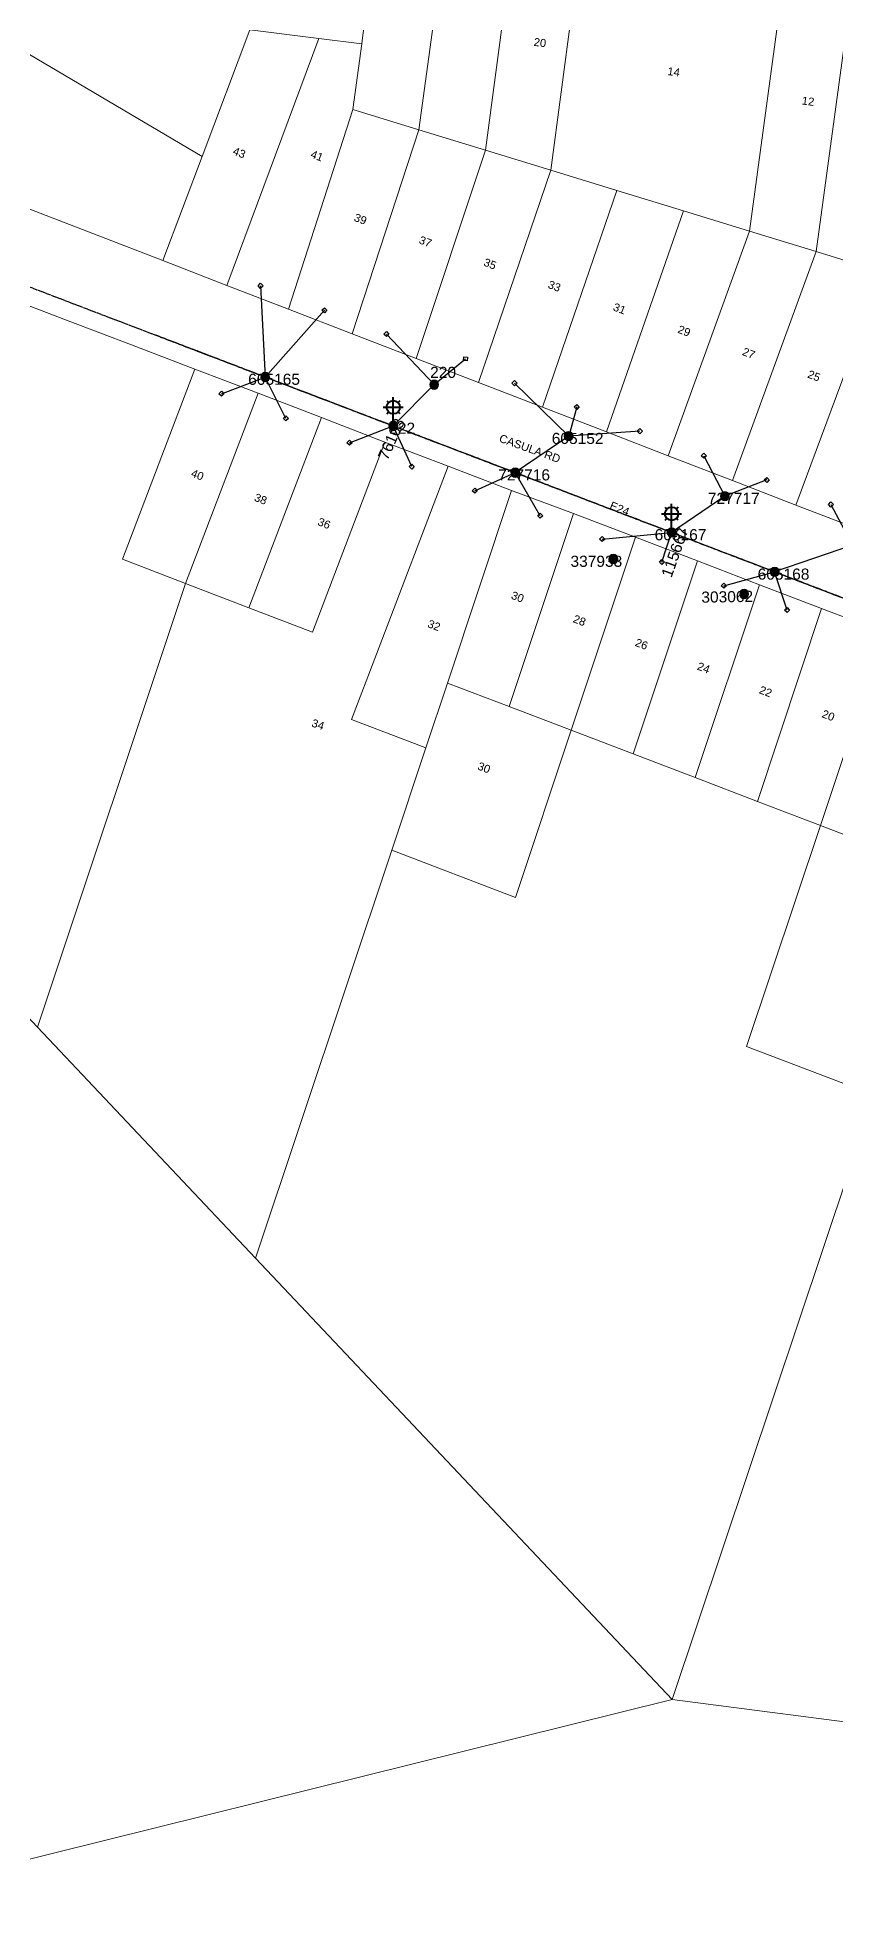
# Model space of a CAD drawing. Header units: metres. Extents: x 305150 to 308746, y 6239745 to 6243198.
# Drawn here: x 306531.6 to 306711.1, y 6241105.7 to 6241528.5 of the extents above; entities that cross this region are included whole.
import ezdxf
from ezdxf.enums import TextEntityAlignment as Align

# ---------------------------------------------------------------- set-up
doc = ezdxf.new("R2010")
doc.units = ezdxf.units.M
doc.linetypes.add('Cable Exist OH', pattern=[1, 1, 0])
doc.layers.get('0').update_dxf_attribs({"color": 6})
for name, color, linetype, lineweight in [('Cadastre Buildings_SP_EXT', 9, 'Continuous', 5), ('Cadastre Land Parcels_SP_EXT', 9, 'Continuous', 5), ('Cadastre Roads_SP_EXT', 9, 'Continuous', 5)]:
    doc.layers.add(name, color=color, linetype=linetype, lineweight=lineweight)
for name, color, linetype in [('Equip_SP_SL_EXT', 7, 'Continuous'), ('Mains_HV_EXT', 7, 'Continuous'), ('Mains_LV_EXT', 7, 'Continuous'), ('Mains_SL_EXT', 7, 'Continuous'), ('Services_SP_EXT', 7, 'Continuous'), ('SupportsOH_SP_TR_HV_LV_SL_EXT', 7, 'Continuous')]:
    doc.layers.add(name, color=color, linetype=linetype)
doc.layers.get('0').freeze()
doc.styles.add('iecARIAL', font='arial.ttf', dxfattribs={"height": 2})
doc.styles.add('POLE_LABEL', font='arial.ttf')
doc.styles.get("Standard").update_dxf_attribs({"font": 'arial.ttf'})

# ---------------------------------------------------------------- blocks, each defined once
blk = doc.blocks.new('SL_LANTERN_EXT')
at = {"lineweight": 40}
for p, q in [((-1.46, 5.68), (-1.06, 5.28)), ((0, 1.97), (0, 6.47)), ((1.46, 5.68), (1.06, 5.28)), ((-2.25, 4.22), (2.25, 4.22)), ((-1.46, 2.76), (-1.06, 3.16)), ((0, 0), (0, 2.72)), ((1.46, 2.76), (1.06, 3.16))]:
    blk.add_line(p, q, dxfattribs=at)
blk.add_circle((0, 4.22), 1.5, dxfattribs=at)
at = {"style": 'iecARIAL', "flags": 8}
blk.add_attdef('ASSET_NUM', (1.5, 1.5), '', height=2.5, dxfattribs=at)
for tag, p, height, flags in [('OPERATING_VOLTAGE', (0.98, -1.65), 0.2, 9), ('ORIENTATION', (0.98, -1.85), 0.2, 9), ('OWNED_BY', (0.98, -2.05), 0.2, 9), ('STATE', (0.98, -2.25), 0.2, 9), ('CONSTRUCTED_VOLTAGE', (0.98, -0.65), 0.2, 9), ('CONTROL_TYPE', (0.98, -0.85), 0.2, 9), ('LANTERN_PURPOSE', (0.98, -1.05), 0.2, 9), ('LANTERN_TYPE', (0.98, -1.25), 0.2, 9), ('NO_PHASES', (0.98, -1.45), 0.2, 9), ('USAGE', (0.98, -2.45), 0.2, 9), ('CEXIST', (0.98, -2.65), 0.2, 9), ('CNEW', (0.98, -2.85), 0.2, 9), ('CNUMBER', (0.98, -3.05), 0.2, 9), ('CREMOVE', (0.98, -3.25), 0.2, 9), ('CREPLACE', (0.98, -3.45), 0.2, 9), ('LKINGHEIGHT', (0.98, -3.65), 0.2, 9), ('LBRACKET', (0.98, -3.85), 0.2, 9), ('LBRACKETVOCAB', (0.98, -4.05), 0.2, 9), ('LCATEGORY', (0.98, -4.25), 0.2, 9), ('LNUMBER', (2.18, -3.25), 2.5, 8), ('LCHARGE1', (0.98, -4.45), 0.2, 9), ('LCHARGE1PERCENT', (0.98, -4.65), 0.2, 9), ('LCHARGE2', (0.98, -4.85), 0.2, 9), ('LCHARGE2PERCENT', (0.98, -5.05), 0.2, 9), ('LCHARGE3', (0.98, -5.25), 0.2, 9), ('LCHARGE3PERCENT', (0.98, -5.45), 0.2, 9), ('LEXIST', (0.98, -5.65), 0.2, 9), ('LLAMP', (0.98, -5.85), 0.2, 9), ('LLAMPVOCAB', (0.98, -6.05), 0.2, 9), ('LMAST', (0.98, -6.25), 0.2, 9), ('LMASTVOCAB', (0.98, -6.45), 0.2, 9), ('LNEW', (0.98, -6.65), 0.2, 9), ('LANTNUMBER', (0.98, -6.85), 0.2, 9), ('LOUTREACH', (0.98, -7.25), 0.2, 9), ('LOUTREACHVOCAB', (0.98, -7.45), 0.2, 9), ('LRATECODE', (0.98, -7.65), 0.2, 9), ('LREMOVE', (0.98, -7.85), 0.2, 9), ('LREPLACE', (0.98, -8.05), 0.2, 9), ('LTYPE', (0.98, -8.25), 0.2, 9), ('LTYPEVOCAB', (0.98, -8.45), 0.2, 9), ('LEGEND', (0.98, -8.65), 0.2, 9), ('STREETNAME', (0.98, -9.25), 0.2, 9), ('SUBURB', (0.98, -9.45), 0.2, 1), ('LOCATION', (0.98, -8.85), 0.2, 9), ('NOTES', (0.98, -9.05), 0.2, 9)]:
    blk.add_attdef(tag, p, '', height=height, dxfattribs=dict(flags=flags))
blk = doc.blocks.new('CCP_EXT')
blk.add_wipeout([(0, 0.57), (0.57, 0), (0, -0.57), (-0.57, 0)])
blk.add_lwpolyline([(-0.57, 0), (0, 0.57), (0.57, 0), (0, -0.57), (-0.57, 0)])
at = {"flags": 1}
blk.add_attdef('Z', (0, 0), '', height=0.2, dxfattribs=at)
at = {"flags": 9}
for tag, p in [('CCP_TYPE', (0, 0)), ('CONSTRUCTED_VOLTAGE', (0, -0.2)), ('OPERATING_VOLTAGE', (0, -0.6)), ('ORIENTATION', (0, -0.8)), ('OWNED_BY', (0, -1)), ('STATE', (0, -1.8)), ('NO_PHASES', (0, -0.4)), ('USAGE', (0, -1.2)), ('LEGEND', (0, -1.4)), ('LIFE_SUPPORT', (0, -1.6)), ('NOTES', (0, -2))]:
    blk.add_attdef(tag, text='', height=0.2, dxfattribs=at).set_placement(p, align=Align.MIDDLE_LEFT)
blk = doc.blocks.new('POLE_EXT')
blk.add_hatch(color=256).paths.add_polyline_path([(-1, 0, 1), (1, 0, 1)])
blk.add_lwpolyline([(-1, 0, 1), (1, 0, 1)], format="xyb", close=True)
for tag, height, flags, p in [('pNumber', 2.5, 8, (-17.84, 2.07)), ('OWNED_BY', 0.2, 9, (1.35, -0.4)), ('SPECIAL_USE', 0.2, 9, (1.35, -0.8)), ('STATE', 0.2, 9, (1.35, -1)), ('cLV', 0.2, 9, (1.35, -1.4)), ('hDepth', 0.2, 9, (1.35, -1.6)), ('hDia', 0.2, 9, (1.35, -1.8)), ('cHV', 0.2, 9, (1.35, -2)), ('cLinedev', 0.2, 9, (1.35, -3.4)), ('pExisting', 0.2, 9, (1.35, -3.8)), ('PARENT', 0.2, 9, (1.35, -0.6)), ('USAGE', 0.2, 9, (1.35, -1.2)), ('LBRACKET', 0.2, 9, (1.35, -2.2)), ('LExisting', 0.2, 9, (1.35, -2.4)), ('LANTNUMBER', 0.2, 9, (1.35, -2.6)), ('LOther', 0.2, 9, (1.35, -2.8)), ('LRemove', 0.2, 9, (1.35, -3)), ('LEGEND', 0.2, 9, (1.35, -3.2)), ('LOCATION', 0.2, 9, (1.35, -3.6)), ('PFNUMBER', 0.2, 9, (1.35, -4)), ('NEWPFNUMBER', 0.2, 9, (1.35, -4.2)), ('pFooting', 0.2, 9, (1.35, -4.4)), ('pNew', 0.2, 9, (1.35, -4.6)), ('pRelocate', 0.2, 9, (1.35, -5)), ('pRemove', 0.2, 9, (1.35, -5.2)), ('pReplace', 0.2, 9, (1.35, -5.4)), ('pStay', 0.2, 9, (1.35, -5.6)), ('pType', 0.2, 9, (1.35, -5.8)), ('cspan', 0.2, 9, (1.35, -6)), ('STREETNAME', 0.2, 9, (1.35, -6.2)), ('SUBURB', 0.2, 9, (1.35, -6.4)), ('OPERATED_BY', 0.2, 9, (1.36, -7.01)), ('NOTES', 0.2, 9, (1.35, -6.6)), ('MAINTAINED_BY', 0.2, 9, (1.36, -6.81))]:
    blk.add_attdef(tag, text='', height=height, dxfattribs=dict(flags=flags)).set_placement(p, align=Align.MIDDLE_LEFT)
at = {"style": 'POLE_LABEL'}
for tag, height, flags, p in [('STRUCTURE_PLANT_NUMBER', 0.2, 9, (1.35, 0.03)), ('ASSET_NUM', 2.5, 8, (2, 2)), ('STREET_CODE', 0.2, 9, (1.35, -0.2))]:
    blk.add_attdef(tag, text='', height=height, dxfattribs=dict(at, flags=flags)).set_placement(p, align=Align.MIDDLE_LEFT)
at = {"flags": 1}
blk.add_attdef('Z', (1.35, -7.33), '', height=0.2, dxfattribs=at)

msp = doc.modelspace()

# ---------------------------------------------------------------- linework, layer by layer
at = {"layer": 'Cadastre Buildings_SP_EXT', "linetype": 'Continuous'}
msp.add_lwpolyline([(306639.02, 6241553.41), (306623.92, 6241555.41), (306617.41, 6241507.77), (306632.38, 6241503.18), (306639.02, 6241553.41)], close=True, dxfattribs=at)
at = {"layer": 'Cadastre Land Parcels_SP_EXT', "linetype": 'Continuous'}
for points in [[(306608.6, 6241557.45), (306559.24, 6241564), (306548.82, 6241559.94), (306523.11, 6241528.63), (306568.65, 6241501.76), (306579.33, 6241530.27), (306594.84, 6241528.33), (306604.54, 6241527.1), (306604.72, 6241528.44), (306608.6, 6241557.45)], [(306623.92, 6241555.41), (306608.6, 6241557.45), (306604.72, 6241528.44), (306604.54, 6241527.1), (306602.56, 6241512.32), (306617.41, 6241507.77), (306623.92, 6241555.41)], [(306654.09, 6241551.41), (306639.02, 6241553.41), (306632.38, 6241503.18), (306647.06, 6241498.68), (306654.09, 6241551.41)], [(306699.98, 6241545.32), (306684.76, 6241547.34), (306669.35, 6241549.38), (306654.09, 6241551.41), (306647.06, 6241498.68), (306661.9, 6241494.13), (306676.94, 6241489.52), (306691.76, 6241484.97), (306699.98, 6241545.32)], [(306715.35, 6241543.27), (306699.98, 6241545.32), (306691.76, 6241484.97), (306706.79, 6241480.37), (306715.35, 6241543.27)], [(306731.02, 6241541.2), (306715.35, 6241543.27), (306706.79, 6241480.37), (306721.73, 6241475.78), (306721.85, 6241476.59), (306731.02, 6241541.2)], [(306594.84, 6241528.33), (306579.33, 6241530.27), (306568.65, 6241501.76), (306559.76, 6241478.34), (306574.18, 6241472.77), (306594.84, 6241528.33)], [(306604.54, 6241527.1), (306594.84, 6241528.33), (306574.18, 6241472.77), (306588.08, 6241467.41), (306602.56, 6241512.32), (306604.54, 6241527.1)], [(306617.41, 6241507.77), (306602.56, 6241512.32), (306588.08, 6241467.41), (306602.38, 6241461.89), (306617.41, 6241507.77)], [(306632.38, 6241503.18), (306617.41, 6241507.77), (306602.38, 6241461.89), (306616.8, 6241456.33), (306632.38, 6241503.18)], [(306647.06, 6241498.68), (306632.38, 6241503.18), (306616.8, 6241456.33), (306630.83, 6241450.91), (306647.06, 6241498.68)], [(306661.9, 6241494.13), (306647.06, 6241498.68), (306630.83, 6241450.91), (306645.24, 6241445.36), (306661.9, 6241494.13)], [(306676.94, 6241489.52), (306661.9, 6241494.13), (306645.24, 6241445.36), (306659.59, 6241439.82), (306676.94, 6241489.52)], [(306691.76, 6241484.97), (306676.94, 6241489.52), (306659.59, 6241439.82), (306673.5, 6241434.45), (306691.76, 6241484.97)], [(306706.79, 6241480.37), (306691.76, 6241484.97), (306673.5, 6241434.45), (306687.93, 6241428.89), (306706.79, 6241480.37)], [(306721.73, 6241475.78), (306706.79, 6241480.37), (306687.93, 6241428.89), (306702.23, 6241423.37), (306721.73, 6241475.78)], [(306735.42, 6241471.59), (306721.73, 6241475.78), (306702.23, 6241423.37), (306716.73, 6241417.78), (306735.42, 6241471.59)], [(306581.21, 6241448.51), (306566.97, 6241453.94), (306550.67, 6241411.21), (306564.89, 6241405.71), (306581.21, 6241448.51)], [(306595.46, 6241443.07), (306581.21, 6241448.51), (306564.89, 6241405.71), (306579.13, 6241400.27), (306595.46, 6241443.07)], [(306609.76, 6241437.52), (306595.46, 6241443.07), (306579.13, 6241400.27), (306593.46, 6241394.81), (306609.76, 6241437.52)], [(306531.61, 6241305.91), (306580.63, 6241254.01), (306611.27, 6241345.75), (306618.96, 6241368.77), (306602.26, 6241375.14), (306607.87, 6241389.82), (306624, 6241432.09), (306609.76, 6241437.52), (306593.46, 6241394.81), (306579.13, 6241400.27), (306564.89, 6241405.71), (306531.61, 6241305.91)], [(306623.83, 6241383.34), (306638.23, 6241426.66), (306624, 6241432.09), (306607.87, 6241389.82), (306602.26, 6241375.14), (306618.96, 6241368.77), (306623.83, 6241383.34)], [(306652.15, 6241421.45), (306638.23, 6241426.66), (306623.83, 6241383.34), (306637.72, 6241378.04), (306652.15, 6241421.45)], [(306666.11, 6241416.12), (306652.15, 6241421.45), (306637.72, 6241378.04), (306651.68, 6241372.72), (306666.11, 6241416.12)], [(306580.63, 6241254.01), (306531.61, 6241305.91), (306425.17, 6241418.61), (306375.58, 6241364.22), (306409.53, 6241313.2), (306419.88, 6241247.97), (306431.75, 6241213.83), (306442.46, 6241183.03), (306457.68, 6241139.25), (306470.86, 6241113.46), (306476.79, 6241105.72), (306674.41, 6241154.72), (306580.63, 6241254.01)], [(306680.07, 6241410.79), (306666.11, 6241416.12), (306651.68, 6241372.72), (306665.64, 6241367.39), (306680.07, 6241410.79)], [(306694.03, 6241405.46), (306680.07, 6241410.79), (306665.64, 6241367.39), (306679.59, 6241362.06), (306694.03, 6241405.46)], [(306707.99, 6241400.13), (306694.03, 6241405.46), (306679.59, 6241362.06), (306693.55, 6241356.73), (306707.99, 6241400.13)], [(306722.23, 6241394.69), (306707.99, 6241400.13), (306693.55, 6241356.73), (306707.79, 6241351.29), (306722.23, 6241394.69)], [(306736.48, 6241389.26), (306722.23, 6241394.69), (306707.79, 6241351.29), (306722.04, 6241345.86), (306736.48, 6241389.26)], [(306637.72, 6241378.04), (306623.83, 6241383.34), (306618.96, 6241368.77), (306611.27, 6241345.75), (306639.14, 6241335.11), (306651.68, 6241372.72), (306637.72, 6241378.04)], [(306665.64, 6241367.39), (306651.68, 6241372.72), (306639.14, 6241335.11), (306611.27, 6241345.75), (306580.63, 6241254.01), (306674.41, 6241154.72), (306719.88, 6241290.62), (306691.14, 6241301.57), (306707.79, 6241351.29), (306693.55, 6241356.73), (306679.59, 6241362.06), (306665.64, 6241367.39)], [(306722.04, 6241345.86), (306707.79, 6241351.29), (306691.14, 6241301.57), (306719.88, 6241290.62), (306721.24, 6241294.67), (306736.48, 6241340.34), (306722.04, 6241345.86)]]:
    msp.add_lwpolyline(points, close=True, dxfattribs=at)
msp.add_lwpolyline([(306719.88, 6241290.62), (306674.41, 6241154.72), (306878.12, 6241128.36)], dxfattribs=at)
at = {"layer": 'Mains_LV_EXT', "linetype": 'Cable Exist OH'}
msp.add_lwpolyline([(306582.81, 6241452.16), (306557.89, 6241461.69)], dxfattribs=at)
at = {"layer": 'Services_SP_EXT'}
for points in [[(306611.63, 6241441.15), (306620.83, 6241450.46)], [(306651.11, 6241438.86), (306639.07, 6241430.66)], [(306686.23, 6241425.38), (306674.26, 6241417.2)], [(306714.98, 6241414.32), (306697.44, 6241408.34)]]:
    msp.add_lwpolyline(points, dxfattribs=at)

# ---------------------------------------------------------------- block references
at = {"layer": 'Equip_SP_SL_EXT'}
ref = msp.add_blockref('SL_LANTERN_EXT', (306611.63, 6241441.15), dxfattribs=at)
ref.add_attrib('ASSET_NUM', '76103', dxfattribs={"layer": '0', "height": 2.5, "rotation": 66.1397, "style": 'iecARIAL'}).set_placement((306613.13, 6241442.65), align=Align.MIDDLE_RIGHT)
ref = msp.add_blockref('SL_LANTERN_EXT', (306674.26, 6241417.2), dxfattribs=at)
ref.add_attrib('ASSET_NUM', '115667', dxfattribs={"layer": '0', "height": 2.5, "rotation": 70.4355, "style": 'iecARIAL'}).set_placement((306675.76, 6241418.7), align=Align.TOP_RIGHT)
at = {"layer": 'SupportsOH_SP_TR_HV_LV_SL_EXT'}
ref = msp.add_blockref('POLE_EXT', (306582.81, 6241452.16), dxfattribs=at)
ref.add_attrib('ASSET_NUM', '605165', dxfattribs={"layer": '0', "height": 2.5, "rotation": 0.026, "style": 'POLE_LABEL'}).set_placement((306584.81, 6241452.91), align=Align.TOP_CENTER)
ref = msp.add_blockref('POLE_EXT', (306611.63, 6241441.15), dxfattribs=at)
ref.add_attrib('ASSET_NUM', '222', dxfattribs={"layer": '0', "height": 2.5, "rotation": 0.0038, "style": 'POLE_LABEL'}).set_placement((306613.63, 6241441.9), align=Align.TOP_CENTER)
ref = msp.add_blockref('POLE_EXT', (306651.11, 6241438.86), dxfattribs=at)
ref.add_attrib('ASSET_NUM', '605152', dxfattribs={"layer": '0', "height": 2.5, "style": 'POLE_LABEL'}).set_placement((306653.11, 6241439.61), align=Align.TOP_CENTER)
ref = msp.add_blockref('POLE_EXT', (306639.07, 6241430.66), dxfattribs=at)
ref.add_attrib('ASSET_NUM', '727716', dxfattribs={"layer": '0', "height": 2.5, "rotation": 359.9985, "style": 'POLE_LABEL'}).set_placement((306641.07, 6241431.41), align=Align.TOP_CENTER)
ref = msp.add_blockref('POLE_EXT', (306674.26, 6241417.2), dxfattribs=at)
ref.add_attrib('ASSET_NUM', '605167', dxfattribs={"layer": '0', "height": 2.5, "rotation": 0.0015, "style": 'POLE_LABEL'}).set_placement((306676.26, 6241417.95), align=Align.TOP_CENTER)
ref = msp.add_blockref('POLE_EXT', (306661.15, 6241411.22), dxfattribs=at)
ref.add_attrib('ASSET_NUM', '337933', dxfattribs={"layer": '0', "height": 2.5, "style": 'POLE_LABEL'}).set_placement((306663.15, 6241411.97), align=Align.TOP_RIGHT)
ref = msp.add_blockref('POLE_EXT', (306697.44, 6241408.34), dxfattribs=at)
ref.add_attrib('ASSET_NUM', '605168', dxfattribs={"layer": '0', "height": 2.5, "style": 'POLE_LABEL'}).set_placement((306699.44, 6241409.09), align=Align.TOP_CENTER)

# ---------------------------------------------------------------- texts
at = {"layer": 'Cadastre Land Parcels_SP_EXT'}
for s, rotation, p in [('20', 352.69, (306643.14, 6241526.67)), ('14', 352.7089, (306673.23, 6241520.09)), ('12', 352.68, (306703.47, 6241513.48)), ('43', 339.1, (306575.35, 6241502.29)), ('41', 339.1, (306592.84, 6241501.59)), ('39', 339.1, (306602.61, 6241487.35)), ('37', 339.1, (306617.24, 6241482.29)), ('35', 339.1, (306631.77, 6241477.28)), ('33', 339.1, (306646.26, 6241472.27)), ('31', 339.1, (306660.92, 6241467.21)), ('29', 339.1, (306675.45, 6241462.19)), ('27', 339.1, (306689.99, 6241457.17)), ('25', 339.1, (306704.67, 6241452.1)), ('40', 339.05, (306565.94, 6241429.84)), ('38', 339.0493, (306580.17, 6241424.39)), ('36', 339.0463, (306594.45, 6241418.92)), ('30', 339.0512, (306637.98, 6241402.37)), ('32', 339.0469, (306619.19, 6241395.97)), ('28', 339.0457, (306651.91, 6241397.08)), ('26', 339.0499, (306665.87, 6241391.75)), ('24', 339.0498, (306679.83, 6241386.43)), ('22', 339.0466, (306693.79, 6241381.1)), ('34', 341.2876, (306593.08, 6241373.62)), ('20', 339.0473, (306707.89, 6241375.71)), ('30', 339.4421, (306630.43, 6241363.96))]:
    msp.add_text(s, height=1.8, rotation=rotation, dxfattribs=at).set_placement(p)
at = {"layer": 'Cadastre Roads_SP_EXT'}
msp.add_text('CASULA RD', height=1.8, rotation=340.3083, dxfattribs=at).set_placement((306635.28, 6241437.66))
at = {"layer": 'Mains_LV_EXT'}
msp.add_text('E24', height=1.8, rotation=337.9227, dxfattribs=at).set_placement((306660.15, 6241422.58))

# ---------------------------------------------------------------- next in the draw order: block references
at = {"layer": 'Services_SP_EXT'}
for p in [(306581.78, 6241472.68), (306596.12, 6241467.19), (306610.07, 6241461.84), (306638.91, 6241450.79), (306572.96, 6241448.41), (306652.91, 6241445.43), (306587.47, 6241442.87), (306601.78, 6241437.38), (306667.11, 6241439.99), (306681.51, 6241434.47), (306615.79, 6241432.01), (306695.67, 6241429.03), (306629.95, 6241426.6), (306644.71, 6241420.98), (306710.1, 6241423.49), (306658.63, 6241415.71), (306672.07, 6241410.56), (306686.01, 6241405.22), (306700.23, 6241399.76)]:
    msp.add_blockref('CCP_EXT', p, dxfattribs=at)
at = {"layer": 'Services_SP_EXT', "rotation": 219.4193153319285}
msp.add_blockref('CCP_EXT', (306627.87, 6241456.25), dxfattribs=at)

# ---------------------------------------------------------------- next in the draw order: linework, layer by layer
at = {"layer": 'Cadastre Roads_SP_EXT', "linetype": 'Continuous'}
for points in [[(306716.73, 6241417.78), (306702.23, 6241423.37), (306687.93, 6241428.89), (306673.5, 6241434.45), (306659.59, 6241439.82), (306645.24, 6241445.36), (306630.83, 6241450.91), (306616.8, 6241456.33), (306602.38, 6241461.89), (306588.08, 6241467.41), (306574.18, 6241472.77), (306559.76, 6241478.34), (306559.76, 6241478.34), (306500.59, 6241501.16)], [(306524.23, 6241470.24), (306538.48, 6241464.81), (306552.72, 6241459.38), (306566.97, 6241453.94), (306581.21, 6241448.51), (306595.46, 6241443.07), (306609.76, 6241437.52), (306624, 6241432.09), (306638.23, 6241426.66), (306652.15, 6241421.45), (306666.11, 6241416.12), (306680.07, 6241410.79), (306694.03, 6241405.46), (306707.99, 6241400.13), (306722.23, 6241394.69)]]:
    msp.add_lwpolyline(points, dxfattribs=at)
at = {"layer": 'Mains_HV_EXT', "linetype": 'Cable Exist OH'}
msp.add_lwpolyline([(306495.58, 6241485.51), (306758.63, 6241384.95)], dxfattribs=at)
at = {"layer": 'Mains_LV_EXT', "linetype": 'Cable Exist OH'}
for points in [[(306611.63, 6241441.15), (306582.81, 6241452.16)], [(306639.07, 6241430.66), (306611.63, 6241441.15)], [(306674.26, 6241417.2), (306639.07, 6241430.66)], [(306697.44, 6241408.34), (306674.26, 6241417.2)], [(306722.43, 6241398.79), (306697.44, 6241408.34)]]:
    msp.add_lwpolyline(points, dxfattribs=at)
at = {"layer": 'Mains_SL_EXT', "linetype": 'Cable Exist OH'}
for points in [[(306611.63, 6241441.15), (306582.81, 6241452.16), (306557.89, 6241461.69)], [(306674.26, 6241417.2), (306639.07, 6241430.66), (306611.63, 6241441.15)], [(306722.43, 6241398.79), (306697.44, 6241408.34), (306674.26, 6241417.2)]]:
    msp.add_lwpolyline(points, dxfattribs=at)
at = {"layer": 'Services_SP_EXT'}
for points in [[(306581.78, 6241472.68), (306582.81, 6241452.16)], [(306596.12, 6241467.19), (306582.81, 6241452.16)], [(306610.07, 6241461.84), (306620.83, 6241450.46)], [(306620.83, 6241450.46), (306627.87, 6241456.25)], [(306572.96, 6241448.41), (306582.81, 6241452.16)], [(306587.47, 6241442.87), (306582.81, 6241452.16)], [(306638.91, 6241450.79), (306651.11, 6241438.86)], [(306652.91, 6241445.43), (306651.11, 6241438.86)], [(306601.78, 6241437.38), (306611.63, 6241441.15)], [(306615.79, 6241432.01), (306611.63, 6241441.15)], [(306667.11, 6241439.99), (306651.11, 6241438.86)], [(306681.51, 6241434.47), (306686.23, 6241425.38)], [(306629.95, 6241426.6), (306639.07, 6241430.66)], [(306644.71, 6241420.98), (306639.07, 6241430.66)], [(306695.67, 6241429.03), (306686.23, 6241425.38)], [(306710.1, 6241423.49), (306714.98, 6241414.32)], [(306658.63, 6241415.71), (306674.26, 6241417.2)], [(306672.07, 6241410.56), (306674.26, 6241417.2)], [(306686.01, 6241405.22), (306697.44, 6241408.34)], [(306700.23, 6241399.76), (306697.44, 6241408.34)]]:
    msp.add_lwpolyline(points, dxfattribs=at)

# ---------------------------------------------------------------- next in the draw order: block references
at = {"layer": 'SupportsOH_SP_TR_HV_LV_SL_EXT'}
ref = msp.add_blockref('POLE_EXT', (306620.83, 6241450.46), dxfattribs=at)
ref.add_attrib('ASSET_NUM', '220', dxfattribs={"layer": '0', "height": 2.5, "style": 'POLE_LABEL'}).set_placement((306622.83, 6241451.21), align=Align.BOTTOM_CENTER)
ref = msp.add_blockref('POLE_EXT', (306686.23, 6241425.38), dxfattribs=at)
ref.add_attrib('ASSET_NUM', '727717', dxfattribs={"layer": '0', "height": 2.5, "style": 'POLE_LABEL'}).set_placement((306688.23, 6241426.13), align=Align.TOP_CENTER)
ref = msp.add_blockref('POLE_EXT', (306690.57, 6241403.35), dxfattribs=at)
ref.add_attrib('ASSET_NUM', '303062', dxfattribs={"layer": '0', "height": 2.5, "rotation": 1, "style": 'POLE_LABEL'}).set_placement((306692.57, 6241404.1), align=Align.TOP_RIGHT)

doc.saveas('drawing.dxf')
